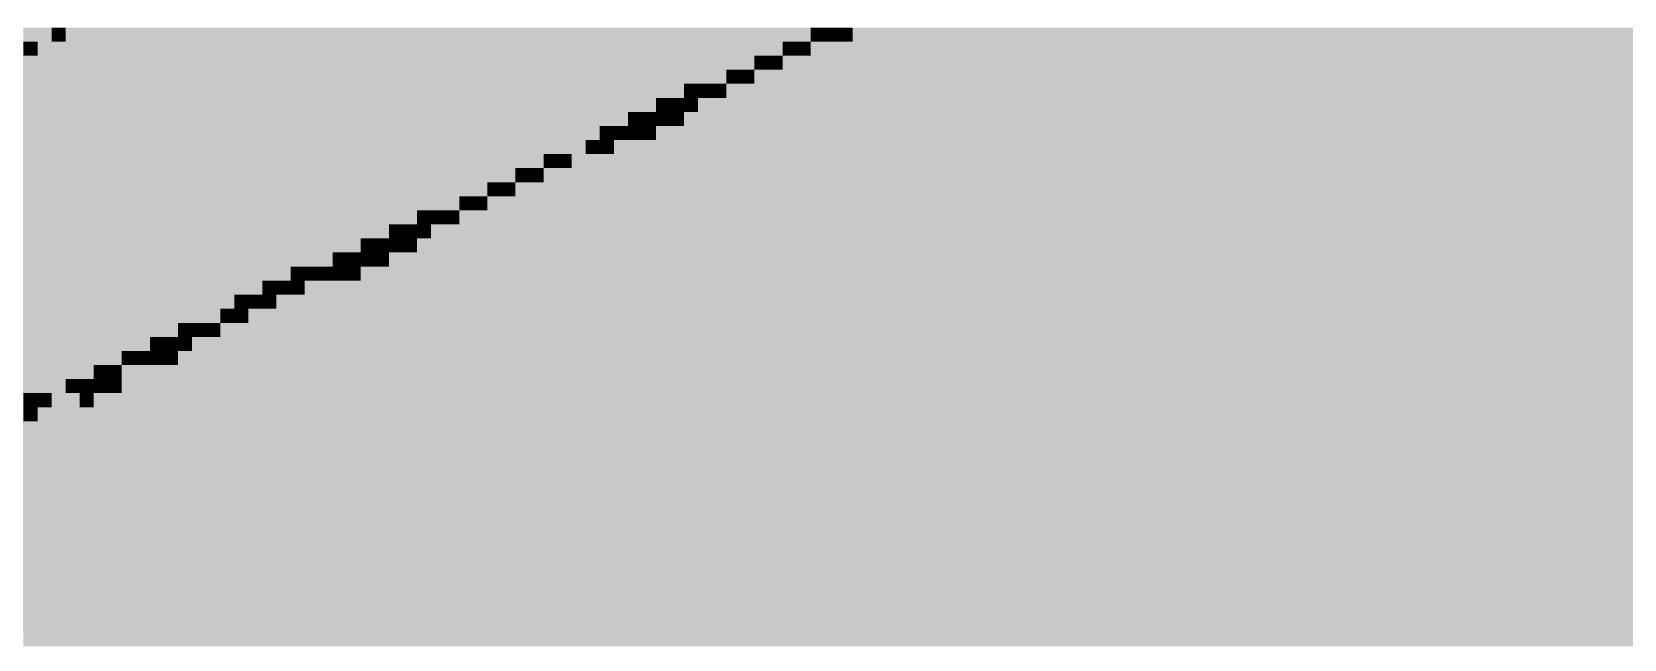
# Paper-space layout '03 3D Building and Roof' of a CAD drawing. Header units: millimetres. Extents: x 5 to 415, y 5 to 292.
# Drawn here: x 131.27 to 150.15, y 223.58 to 230.78 of the extents above; entities that cross this region are included whole.
import ezdxf

# ---------------------------------------------------------------- set-up
doc = ezdxf.new("R2010")
doc.units = ezdxf.units.MM
doc.layers.add('IMAGES', color=7, linetype='Continuous')

# ---------------------------------------------------------------- blocks, each defined once
blk = doc.blocks.new('SHEET_03')
at = {"layer": 'IMAGES', "color": 7}
for points in [[(131.175, 230.667), (131.508, 230.667), (131.175, 230.833), (131.508, 230.833)], [(131.175, 230.5), (131.342, 230.5), (131.175, 230.667), (131.342, 230.667)], [(131.342, 230.5), (140.173, 230.5), (131.342, 230.667), (140.173, 230.667)], [(131.508, 230.667), (131.675, 230.667), (131.508, 230.833), (131.675, 230.833)], [(131.675, 230.667), (140.507, 230.667), (131.675, 230.833), (140.507, 230.833)], [(140.173, 230.5), (140.34, 230.5), (140.173, 230.667), (140.34, 230.667)], [(140.34, 230.5), (140.507, 230.5), (140.34, 230.667), (140.507, 230.667)], [(140.507, 230.667), (140.673, 230.667), (140.507, 230.833), (140.673, 230.833)], [(140.507, 230.5), (140.84, 230.5), (140.507, 230.667), (140.84, 230.667)], [(140.673, 230.667), (140.84, 230.667), (140.673, 230.833), (140.84, 230.833)], [(140.84, 230.667), (141.006, 230.667), (140.84, 230.833), (141.006, 230.833)], [(140.84, 230.5), (159.003, 230.5), (140.84, 230.667), (159.003, 230.667)], [(141.006, 230.667), (141.34, 230.667), (141.006, 230.833), (141.34, 230.833)], [(141.34, 230.667), (158.67, 230.667), (141.34, 230.833), (158.67, 230.833)], [(131.008, 230.333), (139.84, 230.333), (131.008, 230.5), (139.84, 230.5)], [(139.84, 230.333), (140.007, 230.333), (139.84, 230.5), (140.007, 230.5)], [(140.007, 230.333), (140.173, 230.333), (140.007, 230.5), (140.173, 230.5)], [(140.173, 230.333), (140.507, 230.333), (140.173, 230.5), (140.507, 230.5)], [(140.507, 230.333), (159.336, 230.333), (140.507, 230.5), (159.336, 230.5)], [(130.675, 230.167), (139.507, 230.167), (130.675, 230.333), (139.507, 230.333)], [(139.507, 230.167), (139.673, 230.167), (139.507, 230.333), (139.673, 230.333)], [(139.673, 230.167), (139.84, 230.167), (139.673, 230.333), (139.84, 230.333)], [(139.84, 230.167), (140.173, 230.167), (139.84, 230.333), (140.173, 230.333)], [(140.173, 230.167), (159.503, 230.167), (140.173, 230.333), (159.503, 230.333)], [(130.342, 230), (139.007, 230), (130.342, 230.167), (139.007, 230.167)], [(139.007, 230), (139.173, 230), (139.007, 230.167), (139.173, 230.167)], [(139.173, 230), (139.34, 230), (139.173, 230.167), (139.34, 230.167)], [(139.34, 230), (139.507, 230), (139.34, 230.167), (139.507, 230.167)], [(139.507, 230), (139.84, 230), (139.507, 230.167), (139.84, 230.167)], [(139.84, 230), (160.003, 230), (139.84, 230.167), (160.003, 230.167)], [(129.842, 229.833), (138.674, 229.833), (129.842, 230), (138.674, 230)], [(138.674, 229.833), (138.84, 229.833), (138.674, 230), (138.84, 230)], [(138.84, 229.833), (139.007, 229.833), (138.84, 230), (139.007, 230)], [(139.007, 229.833), (139.173, 229.833), (139.007, 230), (139.173, 230)], [(139.173, 229.833), (139.507, 229.833), (139.173, 230), (139.507, 230)], [(139.507, 229.833), (160.336, 229.833), (139.507, 230), (160.336, 230)], [(129.509, 229.667), (138.34, 229.667), (129.509, 229.833), (138.34, 229.833)], [(138.34, 229.667), (138.507, 229.667), (138.34, 229.833), (138.507, 229.833)], [(138.507, 229.667), (138.674, 229.667), (138.507, 229.833), (138.674, 229.833)], [(138.674, 229.667), (138.84, 229.667), (138.674, 229.833), (138.84, 229.833)], [(138.84, 229.667), (139.007, 229.667), (138.84, 229.833), (139.007, 229.833)], [(139.007, 229.667), (160.669, 229.667), (139.007, 229.833), (160.669, 229.833)], [(129.175, 229.5), (138.007, 229.5), (129.175, 229.667), (138.007, 229.667)], [(138.007, 229.5), (138.174, 229.5), (138.007, 229.667), (138.174, 229.667)], [(138.174, 229.5), (138.34, 229.5), (138.174, 229.667), (138.34, 229.667)], [(138.34, 229.5), (138.507, 229.5), (138.34, 229.667), (138.507, 229.667)], [(138.507, 229.5), (138.674, 229.5), (138.507, 229.667), (138.674, 229.667)], [(138.674, 229.5), (161.003, 229.5), (138.674, 229.667), (161.003, 229.667)], [(128.675, 229.167), (137.34, 229.167), (128.675, 229.333), (137.34, 229.333)], [(128.842, 229.333), (137.507, 229.333), (128.842, 229.5), (137.507, 229.5)], [(137.34, 229.167), (137.507, 229.167), (137.34, 229.333), (137.507, 229.333)], [(137.507, 229.333), (137.84, 229.333), (137.507, 229.5), (137.84, 229.5)], [(137.507, 229.167), (137.674, 229.167), (137.507, 229.333), (137.674, 229.333)], [(137.674, 229.167), (138.174, 229.167), (137.674, 229.333), (138.174, 229.333)], [(137.84, 229.333), (138.007, 229.333), (137.84, 229.5), (138.007, 229.5)], [(138.007, 229.333), (138.174, 229.333), (138.007, 229.5), (138.174, 229.5)], [(138.174, 229.333), (138.507, 229.333), (138.174, 229.5), (138.507, 229.5)], [(138.174, 229.167), (161.836, 229.167), (138.174, 229.333), (161.836, 229.333)], [(138.507, 229.333), (161.503, 229.333), (138.507, 229.5), (161.503, 229.5)], [(128.675, 229), (137.007, 229), (128.675, 229.167), (137.007, 229.167)], [(137.007, 229), (137.174, 229), (137.007, 229.167), (137.174, 229.167)], [(137.174, 229), (137.34, 229), (137.174, 229.167), (137.34, 229.167)], [(137.34, 229), (137.674, 229), (137.34, 229.167), (137.674, 229.167)], [(137.674, 229), (162.169, 229), (137.674, 229.167), (162.169, 229.167)], [(128.675, 228.833), (136.674, 228.833), (128.675, 229), (136.674, 229)], [(136.674, 228.833), (136.841, 228.833), (136.674, 229), (136.841, 229)], [(136.841, 228.833), (137.007, 228.833), (136.841, 229), (137.007, 229)], [(137.007, 228.833), (137.34, 228.833), (137.007, 229), (137.34, 229)], [(137.34, 228.833), (162.502, 228.833), (137.34, 229), (162.502, 229)], [(128.675, 228.667), (136.341, 228.667), (128.675, 228.833), (136.341, 228.833)], [(136.341, 228.667), (136.507, 228.667), (136.341, 228.833), (136.507, 228.833)], [(136.507, 228.667), (136.674, 228.667), (136.507, 228.833), (136.674, 228.833)], [(136.674, 228.667), (137.007, 228.667), (136.674, 228.833), (137.007, 228.833)], [(137.007, 228.667), (162.836, 228.667), (137.007, 228.833), (162.836, 228.833)], [(128.675, 228.5), (135.841, 228.5), (128.675, 228.667), (135.841, 228.667)], [(135.841, 228.5), (136.007, 228.5), (135.841, 228.667), (136.007, 228.667)], [(136.007, 228.5), (136.174, 228.5), (136.007, 228.667), (136.174, 228.667)], [(136.174, 228.5), (136.341, 228.5), (136.174, 228.667), (136.341, 228.667)], [(136.341, 228.5), (136.674, 228.5), (136.341, 228.667), (136.674, 228.667)], [(136.674, 228.5), (163.169, 228.5), (136.674, 228.667), (163.169, 228.667)], [(128.675, 228.333), (135.507, 228.333), (128.675, 228.5), (135.507, 228.5)], [(135.507, 228.333), (135.674, 228.333), (135.507, 228.5), (135.674, 228.5)], [(135.674, 228.333), (135.841, 228.333), (135.674, 228.5), (135.841, 228.5)], [(135.841, 228.333), (136.007, 228.333), (135.841, 228.5), (136.007, 228.5)], [(136.007, 228.333), (136.341, 228.333), (136.007, 228.5), (136.341, 228.5)], [(136.341, 228.333), (163.502, 228.333), (136.341, 228.5), (163.502, 228.5)], [(128.675, 228.167), (135.174, 228.167), (128.675, 228.333), (135.174, 228.333)], [(135.174, 228.167), (135.341, 228.167), (135.174, 228.333), (135.341, 228.333)], [(135.341, 228.167), (135.507, 228.167), (135.341, 228.333), (135.507, 228.333)], [(135.507, 228.167), (135.674, 228.167), (135.507, 228.333), (135.674, 228.333)], [(135.674, 228.167), (135.841, 228.167), (135.674, 228.333), (135.841, 228.333)], [(135.841, 228.167), (163.836, 228.167), (135.841, 228.333), (163.836, 228.333)], [(128.675, 228), (134.841, 228), (128.675, 228.167), (134.841, 228.167)], [(134.841, 228), (135.008, 228), (134.841, 228.167), (135.008, 228.167)], [(135.008, 228), (135.174, 228), (135.008, 228.167), (135.174, 228.167)], [(135.174, 228), (135.341, 228), (135.174, 228.167), (135.341, 228.167)], [(135.341, 228), (135.507, 228), (135.341, 228.167), (135.507, 228.167)], [(135.507, 228), (164.335, 228), (135.507, 228.167), (164.335, 228.167)], [(128.675, 227.833), (134.341, 227.833), (128.675, 228), (134.341, 228)], [(128.675, 227.667), (134.008, 227.667), (128.675, 227.833), (134.008, 227.833)], [(134.008, 227.667), (134.174, 227.667), (134.008, 227.833), (134.174, 227.833)], [(134.174, 227.667), (134.341, 227.667), (134.174, 227.833), (134.341, 227.833)], [(134.341, 227.833), (134.508, 227.833), (134.341, 228), (134.508, 228)], [(134.341, 227.667), (134.508, 227.667), (134.341, 227.833), (134.508, 227.833)], [(134.508, 227.833), (134.674, 227.833), (134.508, 228), (134.674, 228)], [(134.508, 227.667), (134.841, 227.667), (134.508, 227.833), (134.841, 227.833)], [(134.674, 227.833), (134.841, 227.833), (134.674, 228), (134.841, 228)], [(134.841, 227.833), (135.008, 227.833), (134.841, 228), (135.008, 228)], [(134.841, 227.667), (165.002, 227.667), (134.841, 227.833), (165.002, 227.833)], [(135.008, 227.833), (135.174, 227.833), (135.008, 228), (135.174, 228)], [(135.174, 227.833), (164.669, 227.833), (135.174, 228), (164.669, 228)], [(128.675, 227.5), (133.674, 227.5), (128.675, 227.667), (133.674, 227.667)], [(133.674, 227.5), (133.841, 227.5), (133.674, 227.667), (133.841, 227.667)], [(133.841, 227.5), (134.008, 227.5), (133.841, 227.667), (134.008, 227.667)], [(134.008, 227.5), (134.174, 227.5), (134.008, 227.667), (134.174, 227.667)], [(134.174, 227.5), (134.508, 227.5), (134.174, 227.667), (134.508, 227.667)], [(134.508, 227.5), (165.335, 227.5), (134.508, 227.667), (165.335, 227.667)], [(128.675, 227.333), (133.508, 227.333), (128.675, 227.5), (133.508, 227.5)], [(133.508, 227.333), (133.674, 227.333), (133.508, 227.5), (133.674, 227.5)], [(133.674, 227.333), (133.841, 227.333), (133.674, 227.5), (133.841, 227.5)], [(133.841, 227.333), (134.174, 227.333), (133.841, 227.5), (134.174, 227.5)], [(134.174, 227.333), (165.835, 227.333), (134.174, 227.5), (165.835, 227.5)], [(128.675, 227.167), (133.008, 227.167), (128.675, 227.333), (133.008, 227.333)], [(133.008, 227.167), (133.175, 227.167), (133.008, 227.333), (133.175, 227.333)], [(133.175, 227.167), (133.341, 227.167), (133.175, 227.333), (133.341, 227.333)], [(133.341, 227.167), (133.508, 227.167), (133.341, 227.333), (133.508, 227.333)], [(133.508, 227.167), (133.841, 227.167), (133.508, 227.333), (133.841, 227.333)], [(133.841, 227.167), (166.168, 227.167), (133.841, 227.333), (166.168, 227.333)], [(128.675, 227), (132.675, 227), (128.675, 227.167), (132.675, 227.167)], [(132.675, 227), (132.841, 227), (132.675, 227.167), (132.841, 227.167)], [(132.841, 227), (133.008, 227), (132.841, 227.167), (133.008, 227.167)], [(133.008, 227), (133.175, 227), (133.008, 227.167), (133.175, 227.167)], [(133.175, 227), (133.508, 227), (133.175, 227.167), (133.508, 227.167)], [(133.508, 227), (166.335, 227), (133.508, 227.167), (166.335, 227.167)], [(128.675, 226.833), (132.341, 226.833), (128.675, 227), (132.341, 227)], [(132.341, 226.833), (132.508, 226.833), (132.341, 227), (132.508, 227)], [(132.508, 226.833), (132.675, 226.833), (132.508, 227), (132.675, 227)], [(132.675, 226.833), (132.841, 226.833), (132.675, 227), (132.841, 227)], [(132.841, 226.833), (133.008, 226.833), (132.841, 227), (133.008, 227)], [(133.008, 226.833), (166.668, 226.833), (133.008, 227), (166.668, 227)], [(128.675, 226.667), (132.008, 226.667), (128.675, 226.833), (132.008, 226.833)], [(132.008, 226.667), (132.175, 226.667), (132.008, 226.833), (132.175, 226.833)], [(132.175, 226.667), (132.341, 226.667), (132.175, 226.833), (132.341, 226.833)], [(132.341, 226.667), (132.675, 226.667), (132.341, 226.833), (132.675, 226.833)], [(132.675, 226.667), (167.168, 226.667), (132.675, 226.833), (167.168, 226.833)], [(128.675, 226.5), (131.675, 226.5), (128.675, 226.667), (131.675, 226.667)], [(131.175, 226.333), (131.342, 226.333), (131.175, 226.5), (131.342, 226.5)], [(131.342, 226.333), (131.508, 226.333), (131.342, 226.5), (131.508, 226.5)], [(131.508, 226.333), (131.841, 226.333), (131.508, 226.5), (131.841, 226.5)], [(131.675, 226.5), (131.841, 226.5), (131.675, 226.667), (131.841, 226.667)], [(131.841, 226.5), (132.008, 226.5), (131.841, 226.667), (132.008, 226.667)], [(131.841, 226.333), (132.008, 226.333), (131.841, 226.5), (132.008, 226.5)], [(132.008, 226.5), (132.175, 226.5), (132.008, 226.667), (132.175, 226.667)], [(132.008, 226.333), (167.835, 226.333), (132.008, 226.5), (167.835, 226.5)], [(132.175, 226.5), (132.341, 226.5), (132.175, 226.667), (132.341, 226.667)], [(132.341, 226.5), (167.501, 226.5), (132.341, 226.667), (167.501, 226.667)], [(131.175, 226.167), (131.342, 226.167), (131.175, 226.333), (131.342, 226.333)], [(131.342, 226.167), (131.675, 226.167), (131.342, 226.333), (131.675, 226.333)], [(131.675, 226.167), (168.168, 226.167), (131.675, 226.333), (168.168, 226.333)], [(131.008, 226), (131.342, 226), (131.008, 226.167), (131.342, 226.167)], [(131.342, 226), (168.501, 226), (131.342, 226.167), (168.501, 226.167)], [(131.008, 225.833), (169.001, 225.833), (131.008, 226), (169.001, 226)], [(130.675, 225.667), (169.334, 225.667), (130.675, 225.833), (169.334, 225.833)], [(130.342, 225.5), (169.501, 225.5), (130.342, 225.667), (169.501, 225.667)], [(129.842, 225.333), (169.834, 225.333), (129.842, 225.5), (169.834, 225.5)], [(129.509, 225.167), (170.334, 225.167), (129.509, 225.333), (170.334, 225.333)], [(128.842, 224.833), (171.001, 224.833), (128.842, 225), (171.001, 225)], [(129.175, 225), (170.668, 225), (129.175, 225.167), (170.668, 225.167)], [(128.675, 224.667), (171.334, 224.667), (128.675, 224.833), (171.334, 224.833)], [(129.009, 224.5), (171.667, 224.5), (129.009, 224.667), (171.667, 224.667)], [(129.509, 224.333), (172.167, 224.333), (129.509, 224.5), (172.167, 224.5)], [(129.675, 224.167), (172.501, 224.167), (129.675, 224.333), (172.501, 224.333)], [(130.175, 224), (172.834, 224), (130.175, 224.167), (172.834, 224.167)], [(130.508, 223.833), (173, 223.833), (130.508, 224), (173, 224)], [(130.842, 223.667), (173.5, 223.667), (130.842, 223.833), (173.5, 223.833)], [(131.175, 223.5), (173.834, 223.5), (131.175, 223.667), (173.834, 223.667)]]:
    blk.add_solid(points, dxfattribs=at)

psp = doc.layouts.new('03 3D Building and Roof')

# ---------------------------------------------------------------- block references
psp.add_blockref('SHEET_03', (0, 0))

doc.saveas('drawing.dxf')
